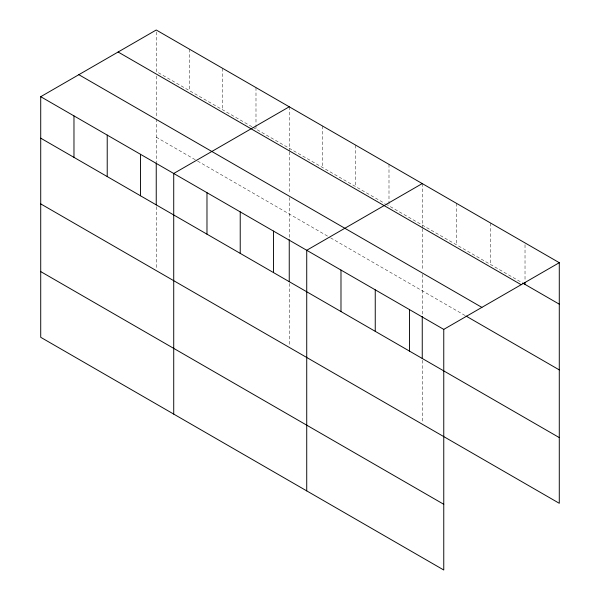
<?xml version="1.0" encoding="UTF-8"?>
<svg xmlns="http://www.w3.org/2000/svg" width="600" height="600" viewBox="0 0 600 600"><rect width="100%" height="100%" fill="white"/><g stroke="black" fill="none" stroke-linecap="round" stroke-linejoin="round"><path stroke-width="0.45" stroke-dasharray="3 2.25" d="M156.24 76.043L156.24 118.028M251.933 126.735L156.24 71.483L156.24 30M252.75 127.2L384.938 203.52M385.755 203.993L521.835 282.555M156.24 137.197L196.785 160.605M197.603 161.078L329.79 237.397M330.6 237.862L465.27 315.615M525.023 244.763L525.023 280.71M490.763 223.14L490.763 264.615M456.502 203.355L456.502 244.837M422.25 183.578L422.25 227.798M422.25 228.712L422.25 270.697M422.25 274.343L422.25 314.558M422.25 360.3L422.25 422.362M388.995 164.377L388.995 205.86M355.748 145.185L355.748 186.667M322.493 125.985L322.493 167.468M289.245 106.792L289.245 151.012M289.245 151.92L289.245 193.905M289.245 197.558L289.245 238.688M289.245 283.515L289.245 345.577M255.99 87.593L255.99 124.462M255.99 125.385L255.99 129.075M222.743 68.392L222.743 109.875M189.488 49.2L189.488 90.683M156.24 118.942L156.24 161.895M156.24 206.722L156.24 269.7"/><path stroke-width="0.9" d="M40.718 96.698L443.76 329.392L443.76 570L40.718 337.305L40.718 96.698L156.24 30L559.283 262.695L559.283 503.303L40.718 203.888M289.245 106.792L173.722 173.483L173.722 414.097M422.25 183.578L306.728 250.275L306.728 490.882M443.76 329.392L559.283 262.695M522.63 283.02L559.283 304.178M118.118 52.012L521.16 284.7M78.84 74.685L481.882 307.38M466.065 316.072L559.283 369.892M40.718 138.172L559.283 437.595M40.718 271.59L443.76 504.285M525.023 282.555L525.023 284.4M422.25 316.388L422.25 358.478M409.5 309.608L409.5 351.09M375.248 289.83L375.248 331.312M340.987 270.053L340.987 311.535M289.245 239.603L289.245 281.685M273.48 231.075L273.48 272.558M240.225 211.875L240.225 253.358M206.978 192.683L206.978 234.165M156.24 162.81L156.24 204.9M140.475 154.282L140.475 195.765M107.22 135.09L107.22 176.572M73.972 115.89L73.972 157.373"/></g></svg>
